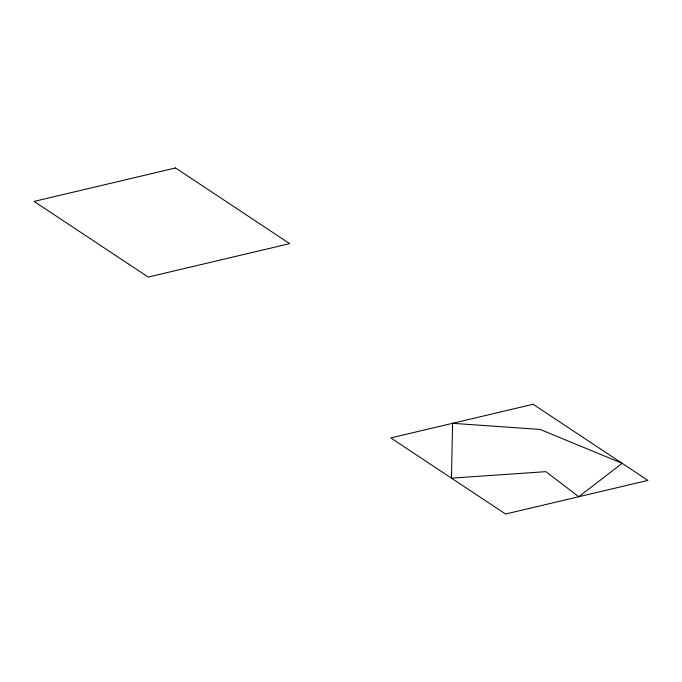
<?xml version="1.0" encoding="UTF-8"?>
<svg xmlns="http://www.w3.org/2000/svg" width="682" height="682" viewBox="0 0 682 682"><rect width="100%" height="100%" fill="white"/><g stroke="black" fill="none" stroke-linecap="round" stroke-linejoin="round"><path stroke-width="1.02" d="M452.575 423.309L451.467 478.142L545.89 471.663L578.762 496.726L622.163 463.325L540.135 429.438L452.575 423.309M175.555 167.968L34.1 201.412L148.216 277.071L289.662 243.636L175.555 167.968M533.102 404.273L390.795 437.912L505.592 514.032L647.9 480.384L533.102 404.273"/></g></svg>
